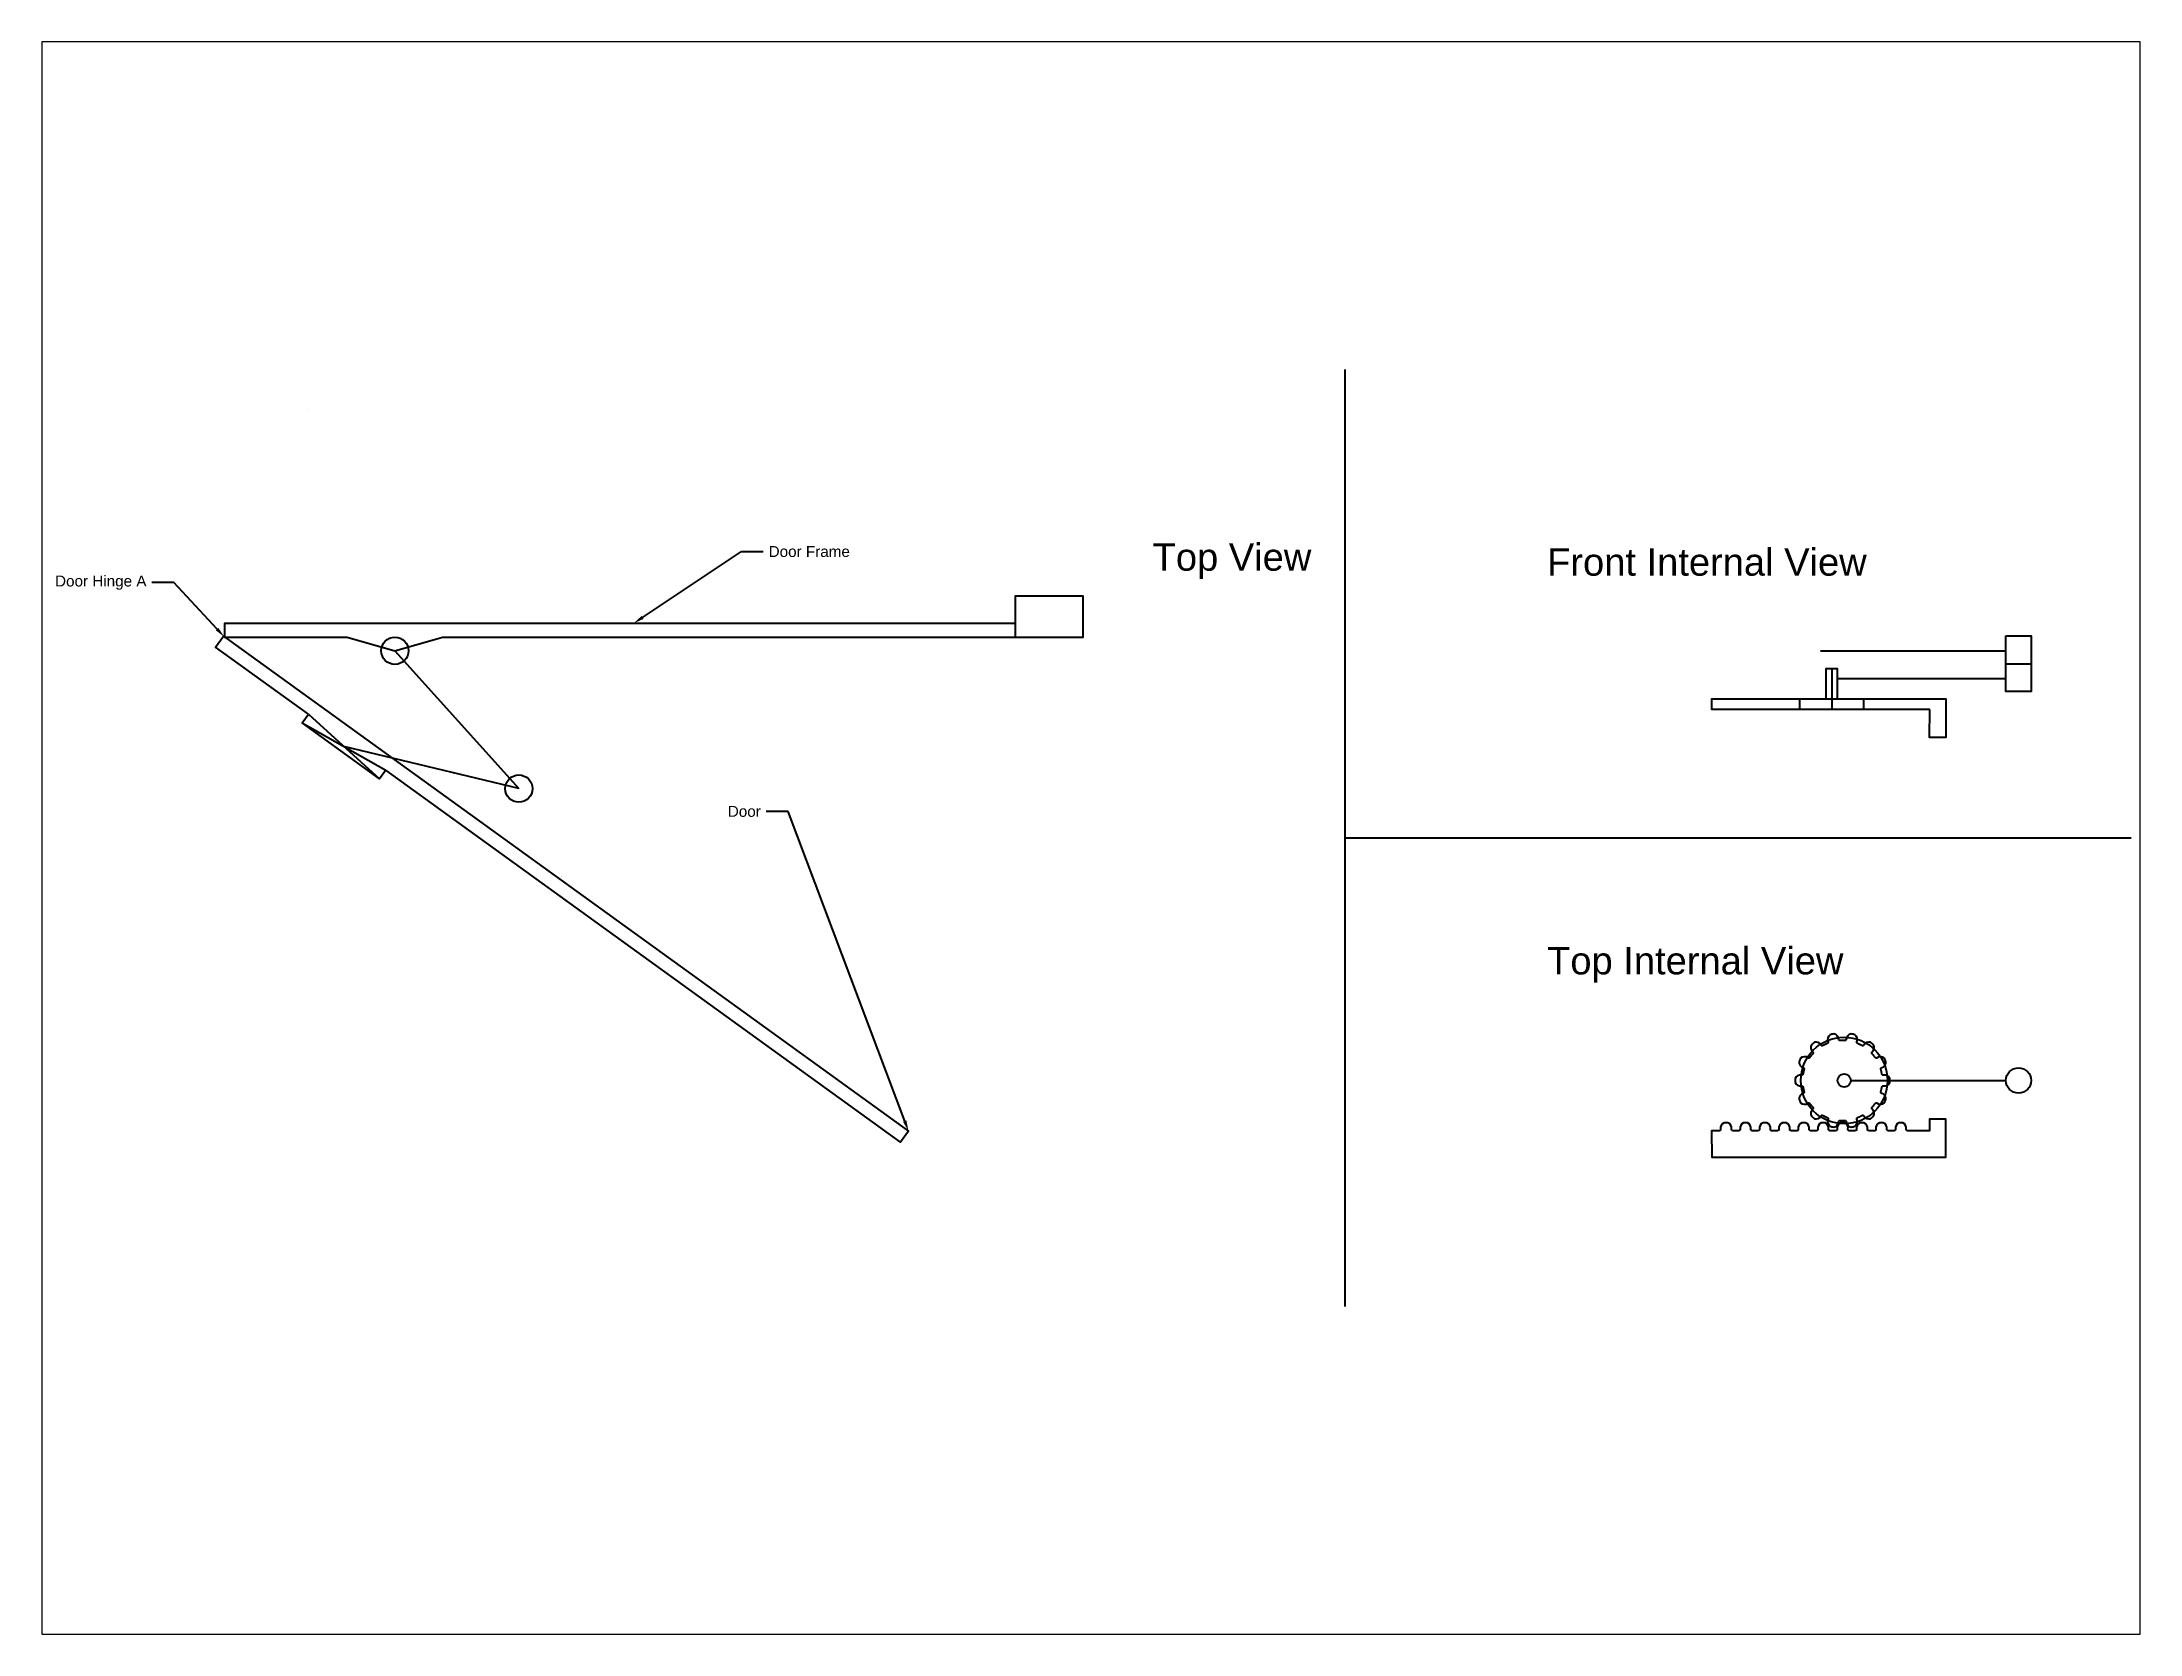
# Paper-space layout 'Layout1' of a CAD drawing. Header units: millimetres. Extents: x 26 to 231, y 20 to 176.
# The model-space entities are those that its viewports show. They can reach past a viewport. Long polylines and large blocks are cut down to what shows.
import ezdxf
from ezdxf import colors
from ezdxf.entities.mleader import LeaderData, LeaderLine
from ezdxf.math import Vec2, Vec3

# ---------------------------------------------------------------- set-up
doc = ezdxf.new("R2010")
doc.units = ezdxf.units.MM
doc.styles.get("Standard").update_dxf_attribs({"font": 'arial.ttf', "height": 10})

# ---------------------------------------------------------------- blocks, each defined once
blk = doc.blocks.new('*U4')
blk.add_lwpolyline([(1509.86, 1036.27), (1219.86, 1036.27), (1219.86, 1031.27), (1264.86, 1031.27), (1282.36, 1026.27), (1299.86, 1031.27), (1519.24, 1031.27), (1519.86, 1031.27), (1534.86, 1031.27), (1534.86, 1046.27), (1509.86, 1046.27), (1509.86, 1036.27), (1509.86, 1031.27)])
blk = doc.blocks.new('Door')
for p, q in [((1261.86, 1022.24), (1296.86, 1026.24)), ((1261.86, 1026.24), (1296.86, 1022.24))]:
    blk.add_line(p, q)
for points in [[(1261.86, 1026.24), (1219.86, 1026.24), (1219.86, 1031.24), (1219.86, 1031.24), (1529.86, 1031.24), (1529.86, 1026.24), (1296.86, 1026.24)], [(1296.86, 1026.24), (1296.86, 1022.24), (1261.86, 1022.24), (1261.86, 1026.24)]]:
    blk.add_lwpolyline(points)
blk = doc.blocks.new('A$Cb9821d4f')
blk.add_lwpolyline([(4.99, -3.35, -0.419883), (5.57, -2.94, 0.359913), (7.89, -1.65, 0.020144), (7.89, -0.25, 0.359913), (5.57, 1.04, -0.419883), (4.99, 1.45)], format="xyb")

msp = doc.modelspace()

# ---------------------------------------------------------------- linework, layer by layer
for p, q in [((1600.02, 1047.8), (1600.02, 704.16)), ((1220.11, 1033.29), (1220.11, 1033.29)), ((1251.65, 944.67), (1297.11, 894.09)), ((1774.57, 944.67), (1842.57, 944.67)), ((1841.94, 944.67), (1841.94, 944.67)), ((1842.57, 939.92), (1851.83, 939.92)), ((1778.67, 938.08), (1778.67, 923.16)), ((1780.76, 934.5), (1842.57, 934.5)), ((1297.11, 894.09), (1232.94, 909.52)), ((1600.02, 875.98), (1888.53, 875.98)), ((1785.65, 787.04), (1842.57, 787.04))]:
    msp.add_line(p, q)
for points in [[(1842.57, 950.09), (1851.83, 950.09), (1851.83, 929.76), (1842.57, 929.76)], [(1814.64, 923.16), (1734.64, 923.16), (1734.64, 926.97), (1814.58, 926.97), (1820.51, 926.97), (1820.51, 912.9), (1814.58, 912.9)]]:
    msp.add_lwpolyline(points, close=True)
for points in [[(1776.57, 934.5), (1776.57, 926.97), (1790.3, 926.97), (1790.3, 923.16), (1767.03, 923.16), (1767.03, 926.97), (1780.76, 926.97), (1780.76, 938.08), (1776.57, 938.08), (1776.57, 934.5)], [(1737.47, 768.6), (1734.58, 768.6), (1734.64, 758.87), (1820.51, 758.87), (1820.51, 772.9), (1814.58, 772.9), (1814.58, 768.6), (1806.42, 768.6)], [(1744.65, 768.6), (1742.33, 768.6)], [(1751.77, 768.6), (1749.45, 768.6)], [(1758.89, 768.6), (1756.57, 768.6)], [(1766.02, 768.6), (1763.69, 768.6)], [(1773.14, 768.6), (1770.81, 768.6)], [(1780.26, 768.6), (1777.93, 768.6)], [(1787.38, 768.6), (1785.06, 768.6)], [(1794.5, 768.6), (1792.18, 768.6)], [(1801.62, 768.6), (1799.3, 768.6)]]:
    msp.add_lwpolyline(points)
msp.add_lwpolyline([(1768.15, 789.44, -0.419883), (1767.57, 789.03, 0.359913), (1765.25, 787.74, 0.020144), (1765.25, 786.34, 0.359913), (1767.57, 785.05, -0.419883), (1768.15, 784.64), (1768.17, 784.53), (1768.19, 784.41), (1768.21, 784.3), (1768.24, 784.18), (1768.26, 784.06), (1768.28, 783.95), (1768.31, 783.83), (1768.33, 783.72), (1768.36, 783.61), (1768.39, 783.49), (1768.42, 783.38), (1768.45, 783.26), (1768.48, 783.15), (1768.51, 783.04), (1768.54, 782.93, -0.419883), (1768.19, 782.3, 0.359913), (1766.67, 780.14, 0.020144), (1767.27, 778.87, 0.359913), (1769.92, 778.72, -0.419883), (1770.62, 778.6), (1770.69, 778.51), (1770.76, 778.41), (1770.83, 778.32), (1770.9, 778.22), (1770.97, 778.13), (1771.04, 778.04), (1771.12, 777.94), (1771.19, 777.85), (1771.26, 777.76), (1771.34, 777.67), (1771.41, 777.58), (1771.49, 777.49), (1771.57, 777.4), (1771.64, 777.31), (1771.72, 777.23, -0.419883), (1771.68, 776.51, 0.359913), (1771.24, 773.9, 0.020144), (1772.34, 773.03, 0.359913), (1774.79, 774.03, -0.419883), (1775.47, 774.24), (1775.58, 774.18), (1775.68, 774.12), (1775.78, 774.07), (1775.89, 774.01), (1775.99, 773.96), (1776.1, 773.91), (1776.2, 773.86), (1776.31, 773.8), (1776.41, 773.75), (1776.52, 773.71), (1776.63, 773.66), (1776.74, 773.61), (1776.84, 773.56), (1776.95, 773.52), (1777.06, 773.47, -0.419883), (1777.33, 772.81, 0.359913), (1778.07, 770.26, 0.020144), (1779.43, 769.95, 0.359913), (1781.21, 771.93, -0.419883), (1781.74, 772.4), (1781.85, 772.4), (1781.97, 772.39), (1782.09, 772.39), (1782.21, 772.38), (1782.32, 772.38), (1782.44, 772.38), (1782.56, 772.38), (1782.68, 772.38), (1782.79, 772.38), (1782.91, 772.38), (1783.03, 772.38), (1783.15, 772.39), (1783.26, 772.39), (1783.38, 772.4), (1783.5, 772.4, -0.419883), (1784.03, 771.93, 0.359913), (1785.8, 769.95, 0.020144), (1787.16, 770.26, 0.359913), (1787.9, 772.81, -0.419883), (1788.17, 773.47), (1788.28, 773.52), (1788.39, 773.56), (1788.5, 773.61), (1788.61, 773.66), (1788.71, 773.71), (1788.82, 773.75), (1788.93, 773.8), (1789.03, 773.86), (1789.14, 773.91), (1789.24, 773.96), (1789.35, 774.01), (1789.45, 774.07), (1789.55, 774.12), (1789.66, 774.18), (1789.76, 774.24, -0.419883), (1790.45, 774.03, 0.359913), (1792.9, 773.03, 0.020144), (1793.99, 773.9, 0.359913), (1793.55, 776.51, -0.419883), (1793.51, 777.23), (1793.59, 777.31), (1793.67, 777.4), (1793.74, 777.49), (1793.82, 777.58), (1793.89, 777.67), (1793.97, 777.76), (1794.04, 777.85), (1794.12, 777.94), (1794.19, 778.04), (1794.26, 778.13), (1794.33, 778.22), (1794.4, 778.32), (1794.47, 778.41), (1794.54, 778.51), (1794.61, 778.6, -0.419883), (1795.31, 778.72, 0.359913), (1797.96, 778.87, 0.020144), (1798.57, 780.14, 0.359913), (1797.04, 782.3, -0.419883), (1796.69, 782.93), (1796.72, 783.04), (1796.75, 783.15), (1796.78, 783.26), (1796.81, 783.38), (1796.84, 783.49), (1796.87, 783.61), (1796.9, 783.72), (1796.92, 783.83), (1796.95, 783.95), (1796.97, 784.06), (1797, 784.18), (1797.02, 784.3), (1797.04, 784.41), (1797.06, 784.53), (1797.08, 784.64, -0.419883), (1797.67, 785.05, 0.359913), (1799.98, 786.34, 0.020144), (1799.98, 787.74, 0.359913), (1797.67, 789.03, -0.419883), (1797.08, 789.44), (1797.06, 789.55), (1797.04, 789.67), (1797.02, 789.79), (1797, 789.9), (1796.97, 790.02), (1796.95, 790.13), (1796.92, 790.25), (1796.9, 790.36), (1796.87, 790.47), (1796.84, 790.59), (1796.81, 790.7), (1796.78, 790.82), (1796.75, 790.93), (1796.72, 791.04), (1796.69, 791.16, -0.419883), (1797.04, 791.78, 0.359913), (1798.57, 793.95, 0.020144), (1797.96, 795.21, 0.359913), (1795.31, 795.36, -0.419883), (1794.61, 795.48), (1794.54, 795.57), (1794.47, 795.67), (1794.4, 795.76), (1794.33, 795.86), (1794.26, 795.95), (1794.19, 796.04), (1794.12, 796.14), (1794.04, 796.23), (1793.97, 796.32), (1793.89, 796.41), (1793.82, 796.5), (1793.74, 796.59), (1793.67, 796.68), (1793.59, 796.77), (1793.51, 796.85, -0.419883), (1793.55, 797.57, 0.359913), (1793.99, 800.18, 0.020144), (1792.9, 801.06, 0.359913), (1790.45, 800.05, -0.419883), (1789.76, 799.84), (1789.66, 799.9), (1789.55, 799.96), (1789.45, 800.01), (1789.35, 800.07), (1789.24, 800.12), (1789.14, 800.17), (1789.03, 800.23), (1788.93, 800.28), (1788.82, 800.33), (1788.71, 800.38), (1788.61, 800.42), (1788.5, 800.47), (1788.39, 800.52), (1788.28, 800.56), (1788.17, 800.61, -0.419883), (1787.9, 801.27, 0.359913), (1787.16, 803.82, 0.020144), (1785.8, 804.13, 0.359913), (1784.03, 802.16, -0.419883), (1783.5, 801.68), (1783.38, 801.68), (1783.26, 801.69), (1783.15, 801.69), (1783.03, 801.7), (1782.91, 801.7), (1782.79, 801.7), (1782.68, 801.7), (1782.56, 801.7), (1782.44, 801.7), (1782.32, 801.7), (1782.21, 801.7), (1782.09, 801.69), (1781.97, 801.69), (1781.85, 801.68), (1781.74, 801.68, -0.419883), (1781.21, 802.16, 0.359913), (1779.43, 804.13, 0.020144), (1778.07, 803.82, 0.359913), (1777.33, 801.27, -0.419883), (1777.06, 800.61), (1776.95, 800.56), (1776.84, 800.52), (1776.74, 800.47), (1776.63, 800.42), (1776.52, 800.38), (1776.41, 800.33), (1776.31, 800.28), (1776.2, 800.23), (1776.1, 800.17), (1775.99, 800.12), (1775.89, 800.07), (1775.78, 800.01), (1775.68, 799.96), (1775.58, 799.9), (1775.47, 799.84, -0.419883), (1774.79, 800.05, 0.359913), (1772.34, 801.06, 0.020144), (1771.24, 800.18, 0.359913), (1771.68, 797.57, -0.419883), (1771.72, 796.85), (1771.64, 796.77), (1771.57, 796.68), (1771.49, 796.59), (1771.41, 796.5), (1771.34, 796.41), (1771.26, 796.32), (1771.19, 796.23), (1771.12, 796.14), (1771.04, 796.04), (1770.97, 795.95), (1770.9, 795.86), (1770.83, 795.76), (1770.76, 795.67), (1770.69, 795.57), (1770.62, 795.48, -0.419883), (1769.92, 795.36, 0.359913), (1767.27, 795.21, 0.020144), (1766.67, 793.95, 0.359913), (1768.19, 791.78, -0.419883), (1768.54, 791.16), (1768.51, 791.04), (1768.48, 790.93), (1768.45, 790.82), (1768.42, 790.7), (1768.39, 790.59), (1768.36, 790.47), (1768.33, 790.36), (1768.31, 790.25), (1768.28, 790.13), (1768.26, 790.02), (1768.24, 789.9), (1768.21, 789.79), (1768.19, 789.67), (1768.17, 789.55)], format="xyb", close=True)
for centre, radius in [((1251.65, 944.67), 5), ((1297.11, 894.09), 5), ((1783.24, 787.04), 15.87), ((1783.24, 787.04), 2.41), ((1847.2, 787.04), 4.63)]:
    msp.add_circle(centre, radius)

# ---------------------------------------------------------------- block references
msp.add_blockref('*U4', (-30.71, -81.6))
for name, p, rotation in [('Door', (-403.94, 829.11), 324.1323482387649), ('A$Cb9821d4f', (1738.97, 763.62), 90), ('A$Cb9821d4f', (1746.1, 763.62), 90), ('A$Cb9821d4f', (1753.22, 763.62), 90), ('A$Cb9821d4f', (1760.34, 763.62), 90), ('A$Cb9821d4f', (1767.46, 763.62), 90), ('A$Cb9821d4f', (1774.58, 763.62), 90), ('A$Cb9821d4f', (1781.7, 763.62), 90), ('A$Cb9821d4f', (1788.83, 763.62), 90), ('A$Cb9821d4f', (1795.95, 763.62), 90), ('A$Cb9821d4f', (1803.07, 763.62), 90)]:
    msp.add_blockref(name, p, dxfattribs=dict(rotation=rotation))

# ---------------------------------------------------------------- texts
at = {"char_height": 10, "attachment_point": 1}
for s, insert, width in [('Top View', (1529.57, 984.02), 60.2589), ('Front Internal View ', (1674.27, 982.19), 121.798), ('Top Internal View', (1674.27, 835.96), 128.4977)]:
    msp.add_mtext(s, dxfattribs=dict(at, insert=insert, width=width))

# ---------------------------------------------------------------- leaders
ml = msp.add_multileader_mtext('Standard')
ml.set_content('Door Frame', color=256)
ml.set_leader_properties()
ml.build(insert=Vec2(0, 0))
ctx = ml.context
ctx.base_point, ctx.plane_origin = Vec3(1386.73, 981.03), Vec3(1339.15, 954.67)
notes = []
notes.append((ctx, [(0, (1, 1, 0), (1378.73, 981.03), (1, 0), 8, [(0, [(1339.15, 954.67)], 0, [])])]))
ctx.mtext.insert, ctx.mtext.flow_direction = Vec3(1388.73, 983.06), 5
ml = msp.add_multileader_mtext('Standard')
ml.set_content('Door Hinge A', color=256)
ml.set_leader_properties()
ml.build(insert=Vec2(0, 0))
ctx = ml.context
ctx.base_point, ctx.plane_origin = Vec3(1125.4, 969.66), Vec3(1189.15, 949.67)
ctx.text_align_type = 2
notes.append((ctx, [(0, (1, 1, 0), (1170.52, 969.66), (-1, 0), 8, [(0, [(1189.15, 949.67)], 0, [])])]))
ctx.mtext.insert, ctx.mtext.alignment, ctx.mtext.flow_direction = Vec3(1160.52, 972.24), 3, 5
ml = msp.add_multileader_mtext('Standard')
ml.set_content('Door', color=256)
ml.set_leader_properties()
ml.build(insert=Vec2(0, 0))
ctx = ml.context
ctx.base_point, ctx.plane_origin = Vec3(1372.09, 885.73), Vec3(1325.92, 871.89)
ctx.text_align_type = 2
notes.append((ctx, [(1, (1, 1, 0), (1395.85, 885.73), (-1, 0), 8, [(0, [(1440.04, 768.42)], 0, [])])]))
ctx.mtext.insert, ctx.mtext.alignment, ctx.mtext.flow_direction = Vec3(1385.85, 887.76), 3, 5
for ctx, leaders in notes:
    for number, flags, end, landing, length, lines in leaders:
        leader = LeaderData()
        leader.index, (leader.has_last_leader_line, leader.has_dogleg_vector, leader.attachment_direction) = number, flags
        leader.last_leader_point, leader.dogleg_vector, leader.dogleg_length = Vec3(end), Vec3(landing), length
        for number, points, colour, breaks in lines:
            line = LeaderLine()
            line.index, line.vertices, line.color, line.breaks = number, Vec3.list(points), colors.encode_raw_color(colour), breaks
            leader.lines.append(line)
        ctx.leaders.append(leader)

psp = doc.layouts.get("Layout1")

# ---------------------------------------------------------------- viewports
at = {"layer": '0', "view_target_point": (1537.2, 820.03)}
psp.add_viewport(center=(128.5, 97.5), size=(205.6, 156), view_center_point=(-30.23, 55.95), view_height=583.9264, dxfattribs=at)

doc.saveas('drawing.dxf')
